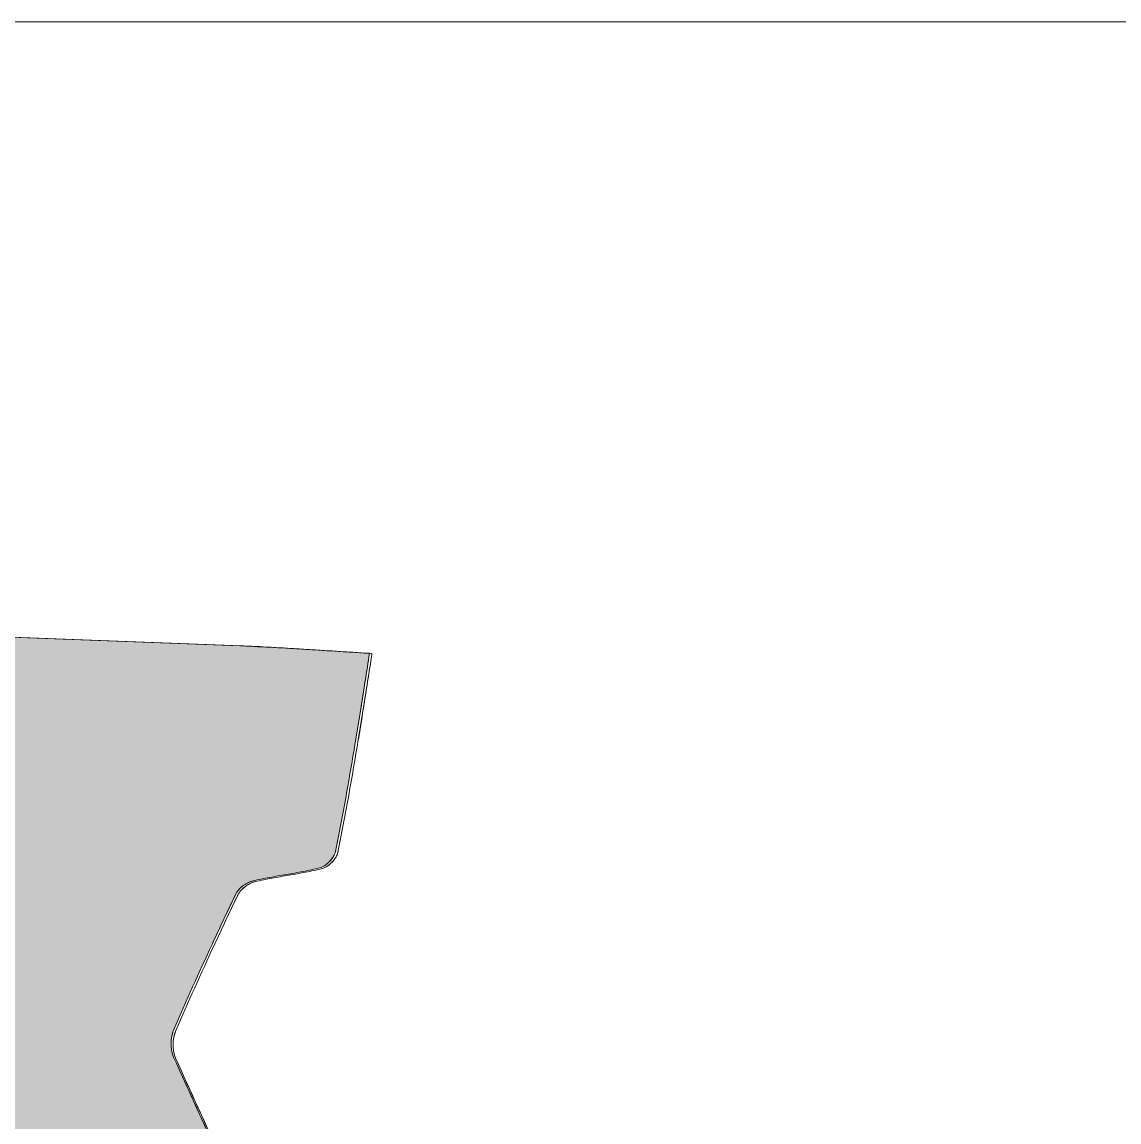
# Model space of a CAD drawing. Header units: millimetres. Extents: x 1563.6 to 1623.6, y 451.3 to 517.1.
# Drawn here: x 1599.28 to 1610.62, y 505.7 to 517.07 of the extents above; entities that cross this region are included whole.
import ezdxf

# ---------------------------------------------------------------- set-up
doc = ezdxf.new("R2010")
doc.units = ezdxf.units.MM
doc.layers.add('GSBWFILL', color=4, linetype='Continuous', lineweight=0)

# ---------------------------------------------------------------- blocks, each defined once
blk = doc.blocks.new('*U17')
at = {"layer": 'GSBWFILL', "linetype": 'Continuous', "transparency": 33554687}
blk.add_lwpolyline([(-300, -300), (300, -300), (300, 300), (-300, 300), (-300, -300)], close=True, dxfattribs=at)
blk = doc.blocks.new('*U2')
at = {"layer": 'GSBWFILL'}
h = blk.add_hatch(color=7, dxfattribs=at)
h.dxf.hatch_style = 1
edge = h.paths.add_edge_path()
edge.add_arc((67.66345218867002, 112.1113732675976), 2.797376065339352, 91.37232501753789, 101.83509829624279, ccw=False)
edge.add_arc((76.80635192991082, -266.3266224978743), 381.3457999310679, 90.48839488205238, 91.38388680566999, ccw=False)
edge.add_arc((79.31736752301309, -541.6319684518963), 656.6625684873909, 89.97953083693471, 90.50272381724301, ccw=False)
edge.add_arc((81.81857757915833, -1839.615482897652), 1954.647355214742, 89.71301471001561, 90.06644036109333, ccw=False)
edge.add_arc((109.8171610503843, 120.6626564260295), 19.06614284276016, 197.2544040192902, 199.4185860568819)
edge.add_arc((-30.70274994761367, 71.17388980419167), 129.9136668673879, 18.977603603270722, 19.398892343710713, ccw=False)
edge.add_arc((83.08228662548325, 110.2797040801709), 9.596201730579239, 14.739796816674072, 19.111821730329893, ccw=False)
edge.add_arc((86.71987231432192, 111.2297077574985), 5.836619136508785, 7.332187999809207, 14.806252308269904, ccw=False)
edge.add_arc((74.74575514796513, 109.5782346258386), 17.92392317034467, 5.9805045314279255, 7.6832106039743735, ccw=False)
edge.add_arc((66.81359033252734, 108.7472592581814), 25.89949579686637, 4.5660983238088875, 5.980504461336523, ccw=False)
edge.add_arc((46.38879315608415, 107.1160819554859), 46.38932447091025, 3.5117119454499175, 4.566098404689285, ccw=False)
edge.add_arc((354.597263433223, 126.7406035184054), 262.4434326630016, 183.6665231082657, 183.899700395794)
edge.add_arc((126.8406793451159, 111.3074105855354), 34.16470036108547, 184.0544627939531, 185.3810841632341)
edge.add_arc((111.3801654510095, 109.8860025571218), 18.63905451826852, 185.4878657810405, 189.0388663689144)
edge.add_arc((230.7395884416136, 128.8711152815897), 139.4989170076416, 189.0378240246824, 200.345028178726)
edge.add_arc((210.51315743827, 121.3804870138764), 117.9300058049893, 200.34932472839, 225.474636563896)
edge.add_arc((228.3170701243048, 138.550984536114), 142.6575829410459, 225.2124737506605, 236.1141887515397)
edge.add_arc((214.2929065389793, 117.365482680177), 117.2515273572217, 236.0313171936436, 266.3972282663219)
edge.add_arc((215.6012288640939, 135.9277783489776), 135.8594229931925, 266.3384796775779, 270.0000000000002)
edge.add_line((215.6012288640945, 0.06835535578505869), (215.6012288640945, 34.71877539316876))
edge.add_arc((216.7596838772621, 124.687172626219), 89.97585519850011, 186.1649514841324, 269.2622863453576, ccw=False)
edge.add_line((127.3041732233969, 115.024557433753), (132.3154739392471, 115.024557433754))
edge.add_arc((165.8980969557284, 51231.02846590023), 51116.01494016262, 269.9623573413441, 270.032541992818)
edge.add_arc((178.5879060639785, 16350.35232640503), 16235.33878103718, 270.0576732378458, 270.1320302949979)
edge.add_arc((215.8151464364853, 152.3373373979735), 37.28114474294753, 270.2840835166272, 276.6555915010908)
edge.add_arc((216.8606733581004, 143.2944267176774), 28.17800033222376, 276.6751132818292, 286.4090663888321)
edge.add_arc((218.4534608840954, 137.8356652582654), 22.49163084981678, 286.4451153652936, 306.4926215217218)
edge.add_arc((218.2495218642861, 138.5956477940168), 23.22567866038324, 305.7820753593874, 372.2331901332203)
edge.add_arc((215.3561296469923, 138.1334046644135), 26.15181433524364, 11.8797171280131, 24.81679346893025)
edge.add_line((239.0929415482639, 149.1097954094949), (210.6594533655209, 210.9665668608711))
edge.add_arc((224.7942144762455, 217.48573116145), 15.56569866196809, 202.0719843153664, 204.7598618003817, ccw=False)
edge.add_arc((231.6137898908155, 220.2699626308925), 22.93172499072338, 200.3806147517394, 202.1159140363031, ccw=False)
edge.add_arc((247.1936895664798, 226.1033931109595), 39.56786454334767, 199.544929420878, 200.4421280132414, ccw=False)
edge.add_arc((383.4540255218151, 274.77232209848), 184.2590082157234, 199.3849958017254, 199.631764572882, ccw=False)
edge.add_arc((154.1445303816199, 194.0212014098452), 58.85331188739506, 19.4455980904191, 20.38756332381438)
edge.add_arc((218.0755028810977, 129.3778331272054), 85.59589857797668, 91.65644862803993, 95.8769536763661, ccw=False)
edge.add_line((215.6012288640945, 214.9379629860366), (215.6012288640945, 249.7656513359923))
edge.add_arc((216.6967522541, 113.9618177006746), 135.8082523322758, 90.46219243890906, 98.38555886523623)
edge.add_arc((195.2439344176055, 259.4837913230438), 11.2865070095595, 274.2545566644432, 278.3929861188634, ccw=False)
edge.add_arc((195.5398075190425, 255.0705905330083), 6.863593782305533, 268.0527715295817, 274.52459083597694, ccw=False)
edge.add_arc((195.4379672711757, 252.2708005639909), 4.061965569598588, 259.077728700628, 268.1465354465844, ccw=False)
edge.add_arc((195.1236658522672, 250.780506423716), 2.539250468766278, 223.0294692532229, 259.6696223947318, ccw=False)
edge.add_arc((195.9966258051312, 251.6316305205381), 3.758265333143683, 214.2925952826221, 223.4332980888299, ccw=False)
edge.add_arc((197.9000548102991, 252.9441371824906), 6.070326675504719, 207.946130800488, 214.4051654979306, ccw=False)
edge.add_arc((200.9827053083105, 254.6249658332956), 9.581294750397365, 205.5662617794622, 208.1863334066678, ccw=False)
edge.add_arc((202.6005055202319, 255.4203274948363), 11.38394936780403, 204.6233798018915, 205.6634802459112, ccw=False)
edge.add_arc((101643.3341590646, 46767.3363341613), 111606.9966532337, 204.5932170357442, 204.6320801392817, ccw=False)
edge.add_arc((12628.97813372677, 6013.961200843562), 13707.08773221925, 204.4408687519398, 204.5469715815674, ccw=False)
edge.add_arc((155.8413951746644, 344.8218357198391), 6.06362848811771, 190.6098666110145, 201.4944474402421, ccw=False)
edge.add_arc((157.5911819461028, 345.1601029409352), 7.845789050752602, 181.4180070644112, 190.6851745160745, ccw=False)
edge.add_arc((158.6189557548243, 345.220675046658), 8.874816544760636, 168.7285682685605, 181.6447415213365, ccw=False)
edge.add_arc((156.8474158421614, 345.587835316692), 7.065695076393686, 161.7101704572446, 168.8406217188106, ccw=False)
edge.add_arc((155.5399777740147, 346.0375027182906), 5.683215201341244, 156.5836172312771, 161.8779826350106, ccw=False)
edge.add_arc((828.6838233156944, 54.5208237849327), 739.2393554432709, 155.0594658752064, 156.5841307799653, ccw=False)
edge.add_arc((1035.480107953721, -40.73573688229436), 966.9189367983198, 154.4113915629713, 155.1085192978267, ccw=False)
edge.add_arc((166.5787085358806, 375.3834451273559), 3.516274834470866, 143.0913499742911, 154.7608347340415, ccw=False)
edge.add_arc((167.7078085918556, 374.5523949076901), 4.918194870294994, 133.790525470429, 143.249414627228, ccw=False)
edge.add_arc((168.9204245588384, 373.3094202134359), 6.654643278783289, 115.39967579741881, 133.9212984065764, ccw=False)
edge.add_arc((168.3327630422269, 374.559173004247), 5.273631338402598, 108.5626773985336, 115.45616810882001, ccw=False)
edge.add_arc((167.9847940610125, 375.6394267308069), 4.138827418470771, 103.11553244416478, 108.7568152633306, ccw=False)
edge.add_arc((181.7459709308911, 316.5806837335724), 64.77961495630339, 101.53033926747008, 103.11630634600499, ccw=False)
edge.add_arc((187.560309994385, 288.0795520241167), 93.86777487516068, 100.43090025689361, 101.53033924731068, ccw=False)
edge.add_arc((201.2988088453022, 213.4510624056869), 169.7503012788377, 99.8222142981727, 100.4309002799157, ccw=False)
edge.add_arc((33.98122696686769, 1190.153961833829), 821.1807566884413, 279.6999561217361, 279.9515632034893)
edge.add_arc((154.935613959099, 499.3010642835035), 119.8197640452979, 280.0737920912811, 280.9354576974184)
edge.add_arc((163.2238248034207, 456.4039813216249), 76.12932841416428, 280.9354577234062, 282.2893619374968)
edge.add_arc((167.2732419505622, 437.7186175993036), 57.01022713964296, 282.310000115018, 284.1171604800935)
edge.add_arc((180.4658828326296, 385.160238520437), 2.821517167023626, 284.6261931699916, 295.6199803930944)
edge.add_arc((179.7898285796894, 386.5700185766034), 4.385016178751985, 295.6199361590499, 305.5401792155567)
edge.add_arc((178.6696117091047, 388.1217981667565), 6.298871614566577, 305.6267827034488, 325.9484657491057)
edge.add_arc((180.1370705718436, 387.1124542668056), 4.517884849219301, 326.133490303769, 336.4359821616958)
edge.add_arc((181.6080523462584, 386.4516141041397), 2.905429806009669, 336.7845560697691, 348.2024973909247)
edge.add_arc((-136.5248584304437, 453.0183486382749), 327.9280120122244, 348.1820116827961, 349.2135848055656)
edge.add_arc((-283.2808162185419, 480.9774844608444), 477.323542140294, 349.2135848074625, 349.9267063704542)
edge.add_arc((-675.0360603554485, 550.5713410078924), 875.2123157666158, 349.9267063676534, 350.3157841030464)
edge.add_arc((-1750.111808847859, 735.9112297531001), 1966.146416798853, 350.2618187310358, 350.4349880112967)
edge.add_arc((-400.2790286875305, 509.0287541109217), 597.3794070021686, 350.380428209173, 351.0341704216865)
edge.add_arc((-4772.725770874974, 1198.890642780898), 5023.913032617013, 351.0340894355562, 351.1703260379199)
edge.add_arc((502.3027851011525, 5531.924613485948), 5113.637545062825, 266.36060408001174, 266.51713288814557, ccw=False)
edge.add_arc((116.096861252644, -560.3003992724025), 990.8173181331327, 86.43505558977341, 86.82587587399733)
edge.add_arc((141.0697274251213, -109.9791492959572), 539.8041562129771, 86.8258762854627, 87.53889707412195)
edge.add_line((164.2495340783756, 429.3270936016398), (113.8939367004281, 431.2385802105845))
edge.add_arc((221.3675456408454, 2964.933190050124), 2535.972979459484, 267.2699742032906, 267.57109834885136, ccw=False)
edge.add_arc((-341.9447028941394, -8634.935294571596), 9077.566466250459, 87.20576924442686, 87.37401831042463)
edge.add_arc((1.24430531376818, -1191.993688874769), 1626.718199293516, 87.43822539114606, 87.90764050450352)
edge.add_arc((60.18298368645258, 418.0790447463656), 15.56749386813409, 88.330563012658, 117.8919426763557)
edge.add_arc((60.96208550121214, 416.3205055775513), 17.48672806643608, 117.4526878897667, 154.9529300935179)
edge.add_arc((59.1684405941342, 417.2871673972979), 15.45294683626417, 155.3844983095573, 165.2105468677301)
edge.add_arc((61.39822466812675, 416.7058410096964), 17.75725437011498, 165.2335357209371, 205.6837673577273)
edge.add_arc((58.78638303693261, 415.4652750271825), 14.86580368403354, 205.7376651279574, 244.0920168862941)
edge.add_arc((425.3814474619177, 1170.137514578996), 853.8664773472427, 244.0910533922622, 244.7553341095901)
edge.add_arc((273.8200325492335, 847.0602293881041), 497.0066300815701, 244.6745278259759, 246.9754244145471)
edge.add_arc((219.9356696565508, 722.007347083225), 360.8408841145247, 247.0834545863106, 248.6664041182228)
edge.add_arc((126.0060948720376, 482.033149743701), 103.1390169675864, 248.7726932320595, 251.7663300639774)
edge.add_arc((141.0135720697452, 527.156117424627), 150.6920827159811, 251.7149014805557, 253.7737104236701)
edge.add_arc((170.3095169615874, 626.6954765083358), 254.4527583842213, 253.7028923692898, 254.5208292295331)
edge.add_arc((372.9801843365943, 1365.267091710232), 1020.326524234037, 254.6217177713831, 255.0120707623182)
edge.add_arc((3.549977865029376, -15.65792438115392), 409.1603607857274, 74.21693146316272, 75.04936985702312, ccw=False)
edge.add_arc((39.67309078205402, 113.2623047490637), 275.2754591101131, 73.76461312602339, 74.15354075197303, ccw=False)
edge.add_arc((-99.78257073773494, 475.179787742838), 237.4162790542302, 335.1175087851802, 335.7213209367013, ccw=False)
edge.add_arc((658.4836158974233, 123.4859472081264), 598.440268006496, 155.1175089485423, 155.3578951892194)
edge.add_arc((235.4108100078772, 317.5599994105181), 132.9777702459243, 155.3578951908946, 156.4397362987516)
edge.add_arc((187.4262799098635, 338.5920945052189), 80.58647283620424, 156.5099836516623, 158.2950520488567)
edge.add_arc((103.5677215485998, 371.8647154960574), 9.632194991505743, 329.8450817466562, 338.8871933468792, ccw=False)
edge.add_arc((106.8694548249807, 369.929153457323), 5.804993907212192, 314.6425063071914, 329.99344071010114, ccw=False)
edge.add_arc((107.6935503694453, 369.1593715280733), 4.678434548776289, 290.4850261691286, 314.0860423373588, ccw=False)
edge.add_arc((107.1285557062154, 370.6201433737103), 6.244585638591351, 280.4222316244875, 290.65064926911424, ccw=False)
edge.add_arc((106.5805658697307, 373.515152389531), 9.190975340162224, 273.5987907165743, 280.51723269516765, ccw=False)
edge.add_arc((106.315525497881, 376.9299089318046), 12.61573438390773, 270.3083598839293, 273.82666818183463, ccw=False)
edge.add_line((106.3834217311402, 364.3143572535457), (106.2319230399358, 364.3144515610101))
edge.add_line((106.2319230399358, 364.3144515610101), (90.94842329959172, 321.8031504425254))
edge.add_arc((3153.645290800831, -1040.507043819216), 3352.014493941123, 156.0201483498339, 156.1462761084335)
edge.add_arc((-489.6969569829413, 570.99752789169), 631.8141800908696, 335.62531860365516, 336.10341954177807, ccw=False)
edge.add_arc((-266.2847571074634, 470.3286256353645), 386.7696547025914, 335.2392426366151, 335.5502473031749, ccw=False)
edge.add_arc((85658.03927272603, -39152.5141191124), 94233.30816917297, 155.2438671388391, 155.3040401202406)
edge.add_arc((26384.06338823717, -11881.97888705959), 28986.96051742115, 155.3266962680762, 155.3921393274863)
edge.add_line((29.72793063709381, 188.3517888919094), (65.58019727529725, 164.7288112238346))
edge.add_arc((-4421.580236275187, 2266.731252975143), 4955.100707508318, 334.8993413603332, 335.2638780080597)
edge.add_arc((-10974.48622481747, 5298.382645537843), 12175.310772521, 335.2098332356844, 335.3581943016494)
edge.add_line((92.0449166037586, 221.9586183883902), (120.3302394415914, 283.5022335292559))
edge.add_arc((116.9639881289326, 285.0397024390686), 3.700737568190643, 335.4523844498518, 337.9664000981535)
edge.add_arc((111.89493003309, 287.0932932045956), 9.169977321806222, 337.9542392613769, 338.9879665858342)
edge.add_arc((131.3784784085612, 279.6593662661463), 11.68364642515454, 157.9925891249867, 159.2159524207428, ccw=False)
edge.add_arc((123.8676482797695, 282.6940702273192), 3.582906054002035, 154.7041235406545, 157.9777849713962, ccw=False)
edge.add_arc((122.4481029187774, 283.3611689541879), 2.014432645166995, 150.0717442938118, 154.6066030050485, ccw=False)
edge.add_arc((121.9006193753088, 283.6768313614271), 1.382466880923517, 143.6710547350729, 150.0892017250789, ccw=False)
edge.add_arc((121.5952401897779, 283.9024273507109), 1.002797236745025, 132.9515893015082, 143.7186992907471, ccw=False)
edge.add_arc((111.4968690773615, 294.7928158672906), 13.84906200355734, 312.830795198382, 316.0427010770171)
edge.add_arc((95.25979159069121, 310.4766601341687), 36.4239487140366, 316.0118444604856, 317.2769259187873)
edge.add_arc((178.7076399747691, 233.4643000893999), 77.1297730427762, 136.5527299136124, 137.3060367718097, ccw=False)
edge.add_arc((134.8331569345087, 274.9810316678759), 16.72608945692741, 133.7300954723076, 136.4484636518175, ccw=False)
edge.add_arc((129.9511576418507, 280.0604820834023), 9.680930692879906, 130.2417986565749, 133.6323139281778, ccw=False)
edge.add_arc((127.0723191542362, 283.5417087800205), 5.164107604079188, 119.9152228892294, 130.8124735047452, ccw=False)
edge.add_arc((126.0360909818436, 285.3357241893889), 3.092335379949259, 107.6594230690585, 119.85115752763949, ccw=False)
edge.add_arc((125.8069199804567, 286.0075821775769), 2.382661199445358, 97.79331493468447, 107.30934579035329, ccw=False)
edge.add_arc((125.6273331818774, 287.2302424990644), 1.147006006746407, 82.04603210872062, 97.18711211631347, ccw=False)
edge.add_arc((125.5493488526524, 286.6137274842641), 1.768399599739648, 71.33751448364109, 82.30774874898248, ccw=False)
edge.add_arc((125.1717584793992, 285.4935551210464), 2.95049955780531, 60.85458985841581, 71.35130873555443, ccw=False)
edge.add_arc((124.2659552887242, 283.8211623222927), 4.852352485835649, 53.91489805565402, 61.130721986048286, ccw=False)
edge.add_arc((122.8186047118636, 281.8228037099714), 7.319785388041451, 46.453623562108476, 53.972347453055704, ccw=False)
edge.add_arc((121.498986567979, 280.3896153564532), 9.267775818783086, 35.56198351064381, 46.64466367965463, ccw=False)
edge.add_arc((123.0638545788289, 281.5288082666473), 7.33225951753086, 31.071878956119974, 35.43213269094582, ccw=False)
edge.add_arc((124.5929731420865, 282.4594525307394), 5.542226170156971, 25.681240664333473, 30.990023226582707, ccw=False)
edge.add_arc((-1471.876911420503, -474.4200716658357), 1772.342274250859, 24.8188703841289, 25.366416933414087, ccw=False)
edge.add_arc((-5619.514757315916, -2393.285851007677), 6342.347247674627, 24.569827370335418, 24.824856882872723, ccw=False)
edge.add_arc((-396.5548682565429, -6.612648145758698), 599.9170013015555, 24.404903927586986, 24.679124000430875, ccw=False)
edge.add_arc((-2931.618200599483, -1153.506129989089), 3382.34564057346, 24.20631605821569, 24.353629523777727, ccw=False)
edge.add_line((153.3344368874623, 233.3353377961174), (185.0440003801082, 164.3571863828363))
edge.add_arc((179.044710818572, 161.5544728221371), 6.62168245587812, 4.687585851844801, 25.040770031652528, ccw=False)
edge.add_arc((181.3211989019396, 161.7884829386113), 4.333941939222873, -12.748070662505825, 4.063750708298414, ccw=False)
edge.add_arc((182.1858618181289, 161.5962086934425), 3.448166607474648, 303.876686183642, 347.19766293983827, ccw=False)
edge.add_arc((181.2036441603174, 163.253632196395), 5.372813149877066, 267.6740766674403, 302.7207940979627, ccw=False)
edge.add_line((180.9855946022694, 157.8852455175382), (132.9669482578054, 157.8400376550171))
edge.add_line((132.9669482578054, 157.8400376550171), (97.423216749477, 161.5984201673407))
edge.add_arc((91.75335858084064, 163.7048465002383), 6.04849762737629, 290.0076966031105, 339.6193111613297, ccw=False)
edge.add_arc((91.74135943430892, 164.6304776926686), 6.929104040923971, 277.9596707355636, 287.4813504835377, ccw=False)
edge.add_arc((91.26763991059494, 167.9119156829108), 10.24453737862082, 270.8068811318653, 278.0421931372808, ccw=False)
edge.add_arc((91.17515698312353, 174.7198474053762), 17.05309673400797, 265.83741607904705, 270.79546654219877, ccw=False)
edge.add_arc((80.01772647716841, 14.01988660434387), 144.0338355807507, 86.05091812340093, 88.58626452665753)
edge.add_arc((80.01772647717175, 14.01988660446889), 144.0338355806256, 88.58626452665762, 91.05647790952959)
edge.add_line((77.36203448491008, 158.0292373151395), (68.60981058970745, 157.7067075999337))
edge.add_line((68.60981058970745, 157.7067075999337), (67.08972252951683, 114.8492825299987))
at = {"layer": 'GSBWFILL', "color": 7}
for points in [[(192.2406005339653, 250.7014845381863, -0.0001695123997588451), (160.723338777249, 319.5010449575146, -0.0004600698243318485), (150.2650609580448, 342.4557440652305, -0.02716582904416068), (150.07833280975, 342.9364438189285, -0.02986547973754838), (149.8947515701927, 343.6365002047604, -0.04269755240754574), (149.7477955756544, 344.9659481759353, -0.06024916354950219), (149.9428273776105, 347.0880703142055, -0.03236514848352871), (150.1941789931973, 347.9665926275919, -0.01527159560560775), (150.3219041582374, 348.2893232418936, -0.006655190659858644), (158.3815509894696, 366.2413530262428, -0.003052933080741083), (163.4167053697479, 376.9216013901913, -0.04789370509125038), (163.7671162648087, 377.4951121495859, -0.03691552676728711), (164.2427164210928, 378.0426351616424, -0.08614271405770235), (166.1113956995828, 379.3421338678144, -0.03391922207246593), (166.7784961430586, 379.5985620445507, -0.01628991588643063), (167.0388252053567, 379.6687046130927, -0.006947911525657416), (168.7975704307075, 380.0530197421466, -0.004798198010719274), (170.5661317465813, 380.3961651868166, -0.002655088158221319), (172.3408432862334, 380.7131352582491, 0.001097843440481086), (175.8940535698976, 381.3285265259755, 0.003758524434232221), (177.665220580421, 381.6569363445577, 0.005909508523371058), (179.4278743477462, 382.0191480344773, 0.007885388051602295), (181.1783490051293, 382.4301559068789, 0.04823611092297023), (181.6882406122832, 382.6172475685106, 0.0431644599622102), (182.3387232427888, 383.0018954166861, 0.08477653171773869), (183.8299622440768, 384.5097951250899, 0.05070690159219325), (184.2782269436386, 385.3063237579153, 0.04683841747310977), (184.4449242978615, 385.8232622283757, 0.004528191654374005), (185.6092898603538, 391.6475773598121, 0.003111767443696357), (186.6848313858388, 397.4906354759313, 0.001697450292134432), (187.7043467994501, 403.3450270155807, 0.0007555936696678702), (188.7006340263226, 409.2033424176133, 0.002900330985330271), (189.8190864769324, 416.0428299403555, 0.000588756542331614), (191.6489501503611, 427.7319116861307, -0.0006829858752393986), (177.7057628686441, 428.5996468162829, 0.001707984012050874), (170.9482823193082, 428.997472666665, 0.003106181052908441), (164.2495340783594, 429.3270936016405), (113.8939367004239, 431.2385802105854, -0.001313902705738481)], [(192.2517422906601, 250.6771847785575, -0.0001695722801936525), (160.7233387860595, 319.5010449382233, -0.0004629609637469367), (150.1994733633602, 342.6000551912895, -0.04752868357774195), (149.8814325574211, 343.7053967188295, -0.04045769850018775), (149.7477955756531, 344.965948175983, -0.05641718016736229), (149.9153145645084, 346.955321619708, -0.03112250560807236), (150.1386712103479, 347.8052194461761, -0.02310513724714466), (150.3248263207863, 348.2960709250636, -0.006652703787964442), (158.3815509893293, 366.2413530259408, -0.00304180295149051), (163.3981120858866, 376.8827766229962, -0.05096178181660432), (163.7671162650753, 377.4951121499429, -0.04129564008205138), (164.3043006252103, 378.1027152176309, -0.08099222656581945), (166.0660482711232, 379.3208104998826, -0.0300876016062398), (166.6539454163071, 379.5584488390338, -0.02461971225004091), (167.0456306447089, 379.6702907172696, -0.006920197301404698), (168.7973812330375, 380.052981145306, -0.004797244376934171), (170.5655897065618, 380.396065402561, -0.00265589986774369), (172.3408432859476, 380.7131352581999, 0.001097843440543953), (175.8940535698154, 381.3285265259609, 0.003759743184916866), (177.6657940875594, 381.6570471504652, 0.005907590295912523), (179.4278743479937, 382.0191480345313, 0.00788538805051754), (181.1783490051351, 382.4301559068804, 0.04800627362271204), (181.685907456208, 382.6161278621379, 0.04331227948093614), (182.3387232426828, 383.0018954166101, 0.08890318881402405), (183.8884427387235, 384.5948183963183, 0.04498340564453572), (184.2782269436213, 385.3063237578748, 0.04986142712768234), (184.4521087285775, 385.8575891452032, 0.004501117264112265), (185.6092070678718, 391.6471427855578, 0.003111589852363956), (186.6846947024865, 397.4898660609056, 0.001697673513152366), (187.7043467993738, 403.3450270151349, 0.0007555936697605988), (188.7006340263688, 409.2033424178862, 0.002852496253539023), (189.8012743278102, 415.9299254201898, 0.0005944443882628797), (191.6489501503617, 427.7319116861307, -0.0006829858752368977), (177.7057628686958, 428.5996468162795, 0.001705276838783102), (170.9589950908105, 428.9968786897158, 0.003111150137131405), (164.2495340783756, 429.3270936016398), (113.8939367004281, 431.2385802105845, -0.001313902705403063)]]:
    blk.add_lwpolyline(points, format="xyb", dxfattribs=at)

msp = doc.modelspace()

# ---------------------------------------------------------------- linework, layer by layer
at = {"layer": 'GSBWFILL', "linetype": 'Continuous'}
msp.add_lwpolyline([(1602.925362197649, 501.8571827129728, -0.0001695123997588451), (1601.378746075431, 505.2333170411208, -0.0004600698243318485), (1600.865537116776, 506.3597508028705, -0.02716582904416068), (1600.856373986842, 506.3833397172487, -0.02986547973754838), (1600.847365282119, 506.4176929076098, -0.04269755240754574), (1600.840153852644, 506.4829316228809, -0.06024916354950219), (1600.849724459748, 506.5870684713705, -0.03236514848352871), (1600.862058794628, 506.6301793476928, -0.01527159560560775), (1600.868326528195, 506.6460163951833, -0.006655190659858644), (1601.263829786847, 507.5269590007097, -0.003052933080741083), (1601.510915050869, 508.0510605053546, -0.04789370509125038), (1601.528110426022, 508.0792038445061, -0.03691552676728711), (1601.551449092785, 508.1060719120517, -0.08614271405770235), (1601.64314898479, 508.1698409559896, -0.03391922207246593), (1601.675884960046, 508.1824244080481, -0.01628991588643063), (1601.688659836492, 508.1858664465158, -0.006947911525657416), (1601.774965040966, 508.2047255713724, -0.004798198010719274), (1601.861751940964, 508.2215644161009, -0.002655088158221319), (1601.948840644947, 508.2371187820393, 0.001097843440481086), (1602.123203898734, 508.2673172828952, 0.003758524434232221), (1602.210118665466, 508.283433020488, 0.005909508523371058), (1602.296615670043, 508.3012074846407, 0.007885388051602295), (1602.38251502093, 508.3213764766909, 0.04823611092297023), (1602.407536438917, 508.330557444963, 0.0431644599622102), (1602.4394569443, 508.3494328970235, 0.08477653171773869), (1602.512635074408, 508.4234286019076, 0.05070690159219325), (1602.534632334726, 508.4625158815973, 0.04683841747310977), (1602.542812512863, 508.4878831034955, 0.004528191654374005), (1602.599950298658, 508.7736940902714, 0.003111767443696357), (1602.652729308341, 509.060424833418, 0.001697450292134432), (1602.702759002789, 509.3477117307028, 0.0007555936696678702), (1602.751648842882, 509.6351911798936, 0.002900330985330271), (1602.806533578917, 509.9708187401823, 0.000588756542331614), (1602.896328710252, 510.5444257502549, -0.0006829858752393986), (1602.212108157989, 510.587007277561, 0.001707984012050874), (1601.880504846639, 510.6065294009861, 0.003106181052908441), (1601.551783649091, 510.6227045705231), (1599.080732091699, 510.7165051052783, -0.001313902705738481)], format="xyb", dxfattribs=at)
at = {"layer": 'GSBWFILL'}
for points in [[(1602.925362197649, 501.8571827129728, -0.0001695123997588451), (1601.378746075431, 505.2333170411208, -0.0004600698243318485), (1600.865537116776, 506.3597508028705, -0.02716582904416068), (1600.856373986842, 506.3833397172487, -0.02986547973754838), (1600.847365282119, 506.4176929076098, -0.04269755240754574), (1600.840153852644, 506.4829316228809, -0.06024916354950219), (1600.849724459748, 506.5870684713705, -0.03236514848352871), (1600.862058794628, 506.6301793476928, -0.01527159560560775), (1600.868326528195, 506.6460163951833, -0.006655190659858644), (1601.263829786847, 507.5269590007097, -0.003052933080741083), (1601.510915050869, 508.0510605053546, -0.04789370509125038), (1601.528110426022, 508.0792038445061, -0.03691552676728711), (1601.551449092785, 508.1060719120517, -0.08614271405770235), (1601.64314898479, 508.1698409559896, -0.03391922207246593), (1601.675884960046, 508.1824244080481, -0.01628991588643063), (1601.688659836492, 508.1858664465158, -0.006947911525657416), (1601.774965040966, 508.2047255713724, -0.004798198010719274), (1601.861751940964, 508.2215644161009, -0.002655088158221319), (1601.948840644947, 508.2371187820393, 0.001097843440481086), (1602.123203898734, 508.2673172828952, 0.003758524434232221), (1602.210118665466, 508.283433020488, 0.005909508523371058), (1602.296615670043, 508.3012074846407, 0.007885388051602295), (1602.38251502093, 508.3213764766909, 0.04823611092297023), (1602.407536438917, 508.330557444963, 0.0431644599622102), (1602.4394569443, 508.3494328970235, 0.08477653171773869), (1602.512635074408, 508.4234286019076, 0.05070690159219325), (1602.534632334726, 508.4625158815973, 0.04683841747310977), (1602.542812512863, 508.4878831034955, 0.004528191654374005), (1602.599950298658, 508.7736940902714, 0.003111767443696357), (1602.652729308341, 509.060424833418, 0.001697450292134432), (1602.702759002789, 509.3477117307028, 0.0007555936696678702), (1602.751648842882, 509.6351911798936, 0.002900330985330271), (1602.806533578917, 509.9708187401823, 0.000588756542331614), (1602.896328710252, 510.5444257502549, -0.0006829858752393986), (1602.212108157989, 510.587007277561, 0.001707984012050874), (1601.880504846639, 510.6065294009861, 0.003106181052908441), (1601.551783649091, 510.6227045705231), (1599.080732091699, 510.7165051052783, -0.001313902705738481)], [(1602.925908946306, 501.8559902743561, -0.0001695722801936525), (1601.378746075863, 505.2333170401741, -0.0004629609637469367), (1600.862318600137, 506.3668324432713, -0.04752868357774195), (1600.84671169108, 506.4210737996507, -0.04045769850018775), (1600.840153852644, 506.4829316228832, -0.05641718016736229), (1600.848374350064, 506.5805542229976, -0.03112250560807236), (1600.859334914853, 506.6222604375413, -0.02310513724714466), (1600.868469924653, 506.6463475177173, -0.006652703787964442), (1601.26382978684, 507.5269590006949, -0.00304180295149051), (1601.510002640622, 508.0491552950813, -0.05096178181660432), (1601.528110426035, 508.0792038445236, -0.04129564008205138), (1601.554471154908, 508.109020162567, -0.08099222656581945), (1601.640923694265, 508.1687945749658, -0.0300876016062398), (1601.669773002621, 508.1804559714864, -0.02461971225004091), (1601.688993793239, 508.185944279873, -0.006920197301404698), (1601.774955756652, 508.2047236773469, -0.004797244376934171), (1601.861725341957, 508.2215595194846, -0.00265589986774369), (1601.948840644933, 508.2371187820369, 0.001097843440543953), (1602.12320389873, 508.2673172828945, 0.003759743184916866), (1602.210146808628, 508.2834384579592, 0.005907590295912523), (1602.296615670055, 508.3012074846433, 0.00788538805051754), (1602.382515020931, 508.321376476691, 0.04800627362271204), (1602.407421946204, 508.3305024986945, 0.04331227948093614), (1602.439456944295, 508.3494328970197, 0.08890318881402405), (1602.515504831196, 508.4276008667147, 0.04498340564453572), (1602.534632334725, 508.4625158815952, 0.04986142712768234), (1602.543165067487, 508.4895675951052, 0.004501117264112265), (1602.599946235863, 508.773672764829, 0.003111589852363956), (1602.652722601011, 509.0603870766581, 0.001697673513152366), (1602.702759002786, 509.3477117306809, 0.0007555936697605988), (1602.751648842884, 509.6351911799071, 0.002852496253539023), (1602.80565950054, 509.9652782857955, 0.0005944443882628797), (1602.896328710252, 510.5444257502549, -0.0006829858752368977), (1602.212108157991, 510.5870072775609, 0.001705276838783102), (1601.881030544121, 510.6065002533294, 0.003111150137131405), (1601.551783649091, 510.622704570523), (1599.080732091699, 510.7165051052782, -0.001313902705403063)]]:
    msp.add_lwpolyline(points, format="xyb", dxfattribs=at)

# ---------------------------------------------------------------- block references
at = {"layer": 'GSBWFILL', "xscale": 0.1, "yscale": 0.1, "zscale": 0.1}
msp.add_blockref('*U17', (1593.555549506607, 487.073509181736), dxfattribs=at)
at = {"layer": 'GSBWFILL', "color": 28, "true_color": 0x0a0a0a, "xscale": 0.04896075896735724, "yscale": 0.04896075896735724, "zscale": 0.04896075896735724}
msp.add_blockref('*U2', (1593.48762996651, 489.6047219095468), dxfattribs=at)

doc.saveas('drawing.dxf')
